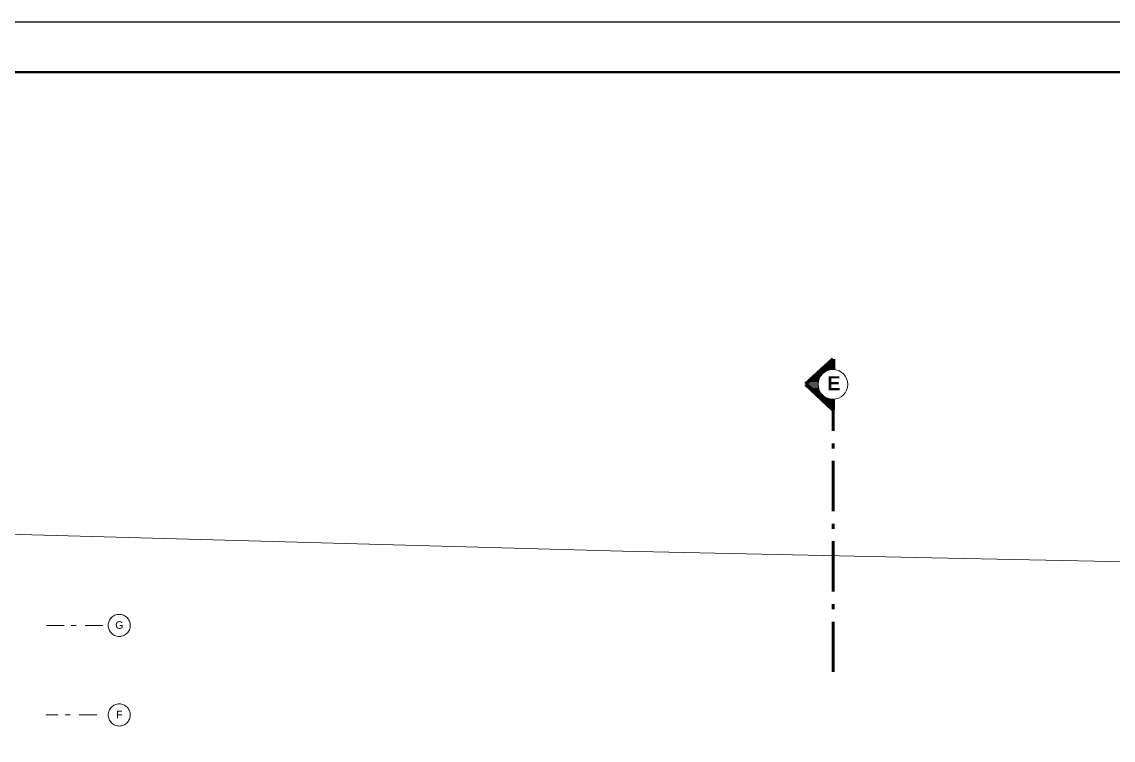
# Model space of a CAD drawing. Header units: metres. Extents: x 27 to 147, y -173 to 8.
# Drawn here: x 52.06 to 73.8, y -97.69 to -83.39 of the extents above; entities that cross this region are included whole.
import ezdxf
from ezdxf.enums import TextEntityAlignment as Align

# ---------------------------------------------------------------- set-up
doc = ezdxf.new("R2010")
doc.units = ezdxf.units.M
for name, pattern in [('1CORTE', [1.5, 1, -0.25, 0, -0.25]), ('ACAD_ISO04W100', [30, 24, -3, 0, -3]), ('CENTER2', [28.575, 19.05, -3.175, 3.175, -3.175]), ('Dot & Dashed', [0.670278, 0.352778, -0.176389, 0, -0.141111])]:
    doc.linetypes.add(name, pattern=pattern)
for name, color, linetype, lineweight in [('1', 7, 'Continuous', 5), ('AA. Proyeccion Corte', 10, '1CORTE', 50), ('CORTE_EJE', 31, 'ACAD_ISO04W100', 80), ('Drawing & Figure_Pen_No__1', 7, 'Continuous', 13), ('GRAFO 0 BLANCO', 7, 'Continuous', 0), ('TEXTOS-SUBTITULO', 7, 'Continuous', 30)]:
    doc.layers.add(name, color=color, linetype=linetype, lineweight=lineweight)
doc.layers.add('Drawing & Figure_Pen_No__167', color=7, linetype='Continuous', lineweight=13, true_color=0x6a6a6a)
doc.styles.add('GENERATED_STYLE_1', font='arialbd.ttf')
doc.styles.add('TURBO_BASS', font='swisseb.ttf')

msp = doc.modelspace()

# ---------------------------------------------------------------- hatches: boundary and pattern name
at = {"layer": '1', "lineweight": 5, "true_color": 0x636466}
h = msp.add_hatch(dxfattribs=at)
h.set_pattern_fill('_USER,_O', color=251, scale=0.02, angle=540, pattern_type=0)
h.set_pattern_definition([(180.373563, (124.584055, 60.504624), (-0.000130397, 0.019999575), [])])
h.paths.add_polyline_path([(67.923, -90.608, -0.414214), (68.221, -90.314), (68.222, -90.107), (67.677, -90.606), (68.215, -91.112), (68.217, -90.906, -0.414214)])
h = msp.add_hatch(dxfattribs=at)
h.set_pattern_fill('_USER,_O', color=251, scale=0.02, angle=540, pattern_type=0)
h.set_pattern_definition([(180.373563, (124.584055, 60.504624), (-0.000130397, 0.019999575), [])])
h.paths.add_polyline_path([(67.923, -90.608, -0.414214), (68.221, -90.314), (68.222, -90.107), (67.677, -90.606), (68.215, -91.112), (68.217, -90.906, -0.414214)])
h = msp.add_hatch(dxfattribs=at)
h.set_pattern_fill('_USER,_O', color=251, scale=0.02, angle=540, pattern_type=0)
h.set_pattern_definition([(180.373563, (124.584055, 60.504624), (-0.000130397, 0.019999575), [])])
h.paths.add_polyline_path([(67.923, -90.608, -0.414214), (68.221, -90.314), (68.222, -90.107), (67.677, -90.606), (68.215, -91.112), (68.217, -90.906, -0.414214)])
h = msp.add_hatch(dxfattribs=at)
h.set_pattern_fill('_USER,_O', color=251, scale=0.02, angle=540, pattern_type=0)
h.set_pattern_definition([(180.373563, (124.584055, 60.504624), (-0.000130397, 0.019999575), [])])
h.paths.add_polyline_path([(67.923, -90.608, -0.414214), (68.221, -90.314), (68.222, -90.107), (67.677, -90.606), (68.215, -91.112), (68.217, -90.906, -0.414214)])

# ---------------------------------------------------------------- linework, layer by layer
at = {"color": 7}
msp.add_lwpolyline([(26.786, -83.395), (146.786, -83.395), (146.786, -173.395), (26.786, -173.395), (26.786, -83.395)], dxfattribs=at)
at = {"color": 7, "lineweight": 40}
for points in [[(27.786, -84.395), (145.786, -84.395), (145.786, -172.395), (27.786, -172.395)], [(27.786, -84.395), (145.786, -84.395), (145.786, -169.5), (27.786, -169.5)]]:
    msp.add_lwpolyline(points, close=True, dxfattribs=at)
at = {"layer": '1', "color": 7}
msp.add_circle((68.217, -90.61), 0.296, dxfattribs=at)
msp.add_circle((68.217, -90.61), 0.296, dxfattribs=at)
msp.add_circle((68.217, -90.61), 0.296, dxfattribs=at)
msp.add_circle((68.217, -90.61), 0.296, dxfattribs=at)
at = {"layer": 'AA. Proyeccion Corte', "color": 7}
msp.add_line((68.221, -96.334), (68.221, -90.906), dxfattribs=at)
msp.add_line((68.221, -96.334), (68.221, -90.906), dxfattribs=at)
msp.add_lwpolyline([(68.221, -90.314), (68.221, -90.314)], dxfattribs=at)
msp.add_lwpolyline([(68.221, -90.314), (68.221, -90.314)], dxfattribs=at)
at = {"layer": 'CORTE_EJE', "color": 7, "linetype": 'ACAD_ISO04W100', "ltscale": 0.8}
msp.add_lwpolyline([(68.217, -90.906), (68.215, -91.112), (67.677, -90.606), (68.222, -90.107), (68.221, -90.314)], dxfattribs=at)
msp.add_lwpolyline([(68.217, -90.906), (68.215, -91.112), (67.677, -90.606), (68.222, -90.107), (68.221, -90.314)], dxfattribs=at)
msp.add_lwpolyline([(68.217, -90.906), (68.215, -91.112), (67.677, -90.606), (68.222, -90.107), (68.221, -90.314)], dxfattribs=at)
msp.add_lwpolyline([(68.217, -90.906), (68.215, -91.112), (67.677, -90.606), (68.222, -90.107), (68.221, -90.314)], dxfattribs=at)
at = {"layer": 'Drawing & Figure_Pen_No__167', "color": 251, "linetype": 'Dot & Dashed', "lineweight": 13, "true_color": 0x6a6a6a}
for p, q in [((53.679, -95.408), (52.545, -95.408)), ((53.557, -97.19), (52.545, -97.19))]:
    msp.add_line(p, q, dxfattribs=at)
at = {"layer": 'Drawing & Figure_Pen_No__167', "color": 251, "linetype": 'CENTER2', "lineweight": 13, "true_color": 0x6a6a6a}
for centre in [(54.004, -95.408), (54.004, -97.19)]:
    msp.add_circle(centre, 0.22, dxfattribs=at)
at = {"layer": 'GRAFO 0 BLANCO', "color": 7}
msp.add_lwpolyline([(33.075, -93.021), (37.422, -93.249), (43.764, -93.382), (44.724, -93.408), (51.784, -93.59), (64.025, -93.932), (70.185, -94.06), (83.803, -94.342)], dxfattribs=at)

# ---------------------------------------------------------------- texts
at = {"layer": 'Drawing & Figure_Pen_No__1', "color": 7, "linetype": 'Continuous', "lineweight": 13, "char_height": 0.15, "attachment_point": 7, "style": 'GENERATED_STYLE_1'}
for s, insert in [('\\A1;{\\pql;\\fArial|b0|i0|c0|p34;G}', (53.925, -95.477)), ('\\A1;{\\pql;\\fArial|b0|i0|c0|p34;F}', (53.94, -97.256))]:
    msp.add_mtext(s, dxfattribs=dict(at, insert=insert))
at = {"layer": 'TEXTOS-SUBTITULO', "style": 'TURBO_BASS'}
msp.add_text('E', height=0.283, rotation=360, dxfattribs=at).set_placement((68.234, -90.73), align=Align.CENTER)
msp.add_text('E', height=0.283, rotation=360, dxfattribs=at).set_placement((68.234, -90.73), align=Align.CENTER)

doc.saveas('drawing.dxf')
